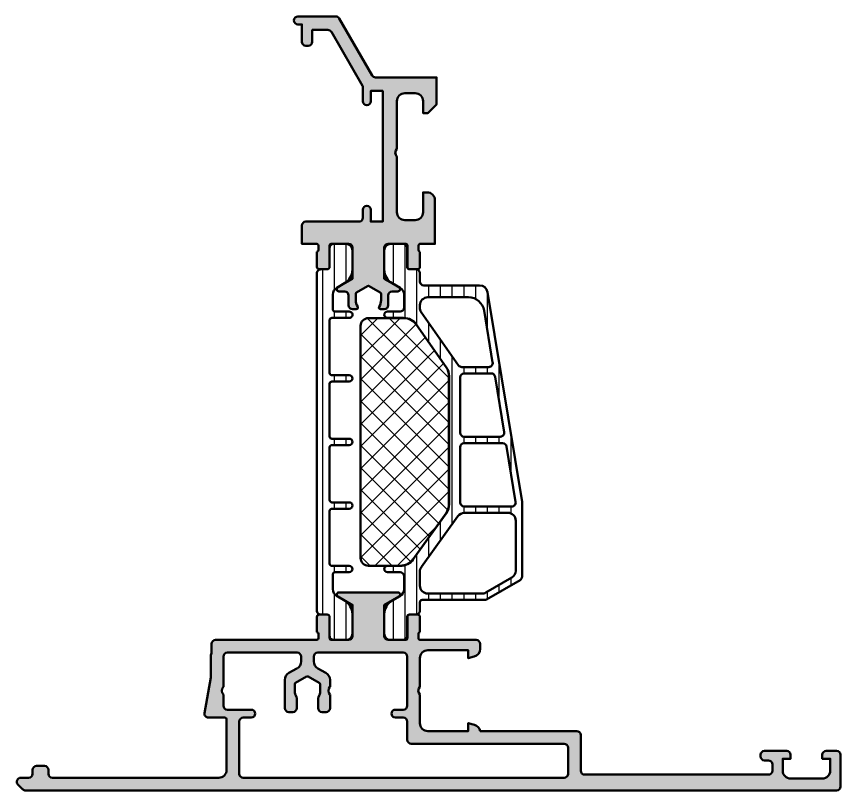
# Model space of a CAD drawing. Extents: x 0 to 104, y 0 to 98.
import ezdxf

# ---------------------------------------------------------------- set-up
doc = ezdxf.new("R2010")
doc.units = 0
for name, color, linetype, lineweight in [('0S-Alu contour', 7, 'Continuous', 50), ('0S-Alu hatch', 252, 'Continuous', 25), ('0S-Plastic contour', 254, 'Continuous', 50), ('0S-Plastic hatch', 253, 'Continuous', 25), ('0S-PT contour', 91, 'Continuous', 50), ('0S-PT hatch', 103, 'Continuous', 25)]:
    doc.layers.add(name, color=color, linetype=linetype, lineweight=lineweight)

# ---------------------------------------------------------------- blocks, each defined once
blk = doc.blocks.new('467390__687B5E6B_7D4D_4857_8371_F2FE02C28803_')
at = {"layer": '0S-Alu hatch'}
h = blk.add_hatch(color=256, dxfattribs=at)
edge = h.paths.add_edge_path()
edge.add_line((58.5, 18.5), (58.5, 17.87))
edge.add_ellipse((57.5, 17.87), major_axis=(-1, 0), ratio=1, start_angle=105, end_angle=180, ccw=False)
edge.add_line((57.76, 16.9), (57, 16.7))
edge.add_line((57, 16.7), (57, 17.7))
edge.add_line((57, 17.7), (51.9, 17.7))
edge.add_arc((51.9, 16.7), 1, 90, 180)
edge.add_line((50.9, 16.7), (50.9, 13.1))
edge.add_arc((51.42, 12.6), 0.725, 136.3972, 223.6028)
edge.add_line((50.9, 12.1), (50.9, 8.5))
edge.add_arc((51.9, 8.5), 1, 180, 270)
edge.add_line((51.9, 7.5), (57, 7.5))
edge.add_line((57, 7.5), (57, 8.5))
edge.add_line((57, 8.5), (57.77, 8.29))
edge.add_ellipse((57.51, 7.32), major_axis=(-1, 0), ratio=1, start_angle=189.9801, end_angle=255, ccw=False)
edge.add_line((58.5, 7.5), (70.7, 7.5))
edge.add_ellipse((70.7, 7), major_axis=(-0.5, 0), ratio=1, start_angle=180, end_angle=270, ccw=False)
edge.add_line((71.2, 7), (71.2, 2.5))
edge.add_arc((71.7, 2.5), 0.5, 180, 270)
edge.add_line((71.7, 2), (94.9, 2))
edge.add_arc((94.9, 2.5), 0.5, 270, 360)
edge.add_line((95.4, 2.5), (95.4, 3.3))
edge.add_arc((94.9, 3.3), 0.5, 0, 90)
edge.add_line((94.9, 3.8), (94.4, 3.8))
edge.add_ellipse((94.4, 4.3), major_axis=(-0.5, 0), ratio=1, start_angle=0, end_angle=90, ccw=False)
edge.add_line((93.9, 4.3), (93.9, 4.5))
edge.add_ellipse((94.4, 4.5), major_axis=(-0.5, 0), ratio=1, start_angle=270, end_angle=360, ccw=False)
edge.add_line((94.4, 5), (97.2, 5))
edge.add_ellipse((97.2, 4.5), major_axis=(-0.5, 0), ratio=1, start_angle=180, end_angle=270, ccw=False)
edge.add_line((97.7, 4.5), (97.7, 4))
edge.add_line((97.7, 4), (96.7, 4))
edge.add_line((96.7, 4), (96.7, 2.5))
edge.add_arc((97.7, 2.5), 1, 180, 270)
edge.add_line((97.7, 1.5), (101.7, 1.5))
edge.add_arc((101.7, 2.5), 1, 270, 360)
edge.add_line((102.7, 2.5), (102.7, 4))
edge.add_line((102.7, 4), (101.7, 4))
edge.add_line((101.7, 4), (101.7, 4.5))
edge.add_ellipse((102.2, 4.5), major_axis=(-0.5, 0), ratio=1, start_angle=270, end_angle=360, ccw=False)
edge.add_line((102.2, 5), (103.5, 5))
edge.add_ellipse((103.5, 4.5), major_axis=(-0.5, 0), ratio=1, start_angle=180, end_angle=270, ccw=False)
edge.add_line((104, 4.5), (104, 0.5))
edge.add_ellipse((103.5, 0.5), major_axis=(-0.5, 0), ratio=1, start_angle=90, end_angle=180, ccw=False)
edge.add_line((103.5, 0), (1.11, 0))
edge.add_ellipse((1.11, 0.5), major_axis=(-0.5, 0), ratio=1, start_angle=45, end_angle=90, ccw=False)
edge.add_line((0.75, 0.14), (0.15, 0.74))
edge.add_ellipse((0.51, 1.1), major_axis=(-0.5, 0), ratio=1, start_angle=-90, end_angle=45, ccw=False)
edge.add_line((0.51, 1.6), (1.5, 1.6))
edge.add_arc((1.5, 2.1), 0.5, 270, 360)
edge.add_line((2, 2.1), (2, 2.6))
edge.add_ellipse((2.5, 2.6), major_axis=(-0.5, 0), ratio=1, start_angle=270, end_angle=360, ccw=False)
edge.add_line((2.5, 3.1), (3.5, 3.1))
edge.add_ellipse((3.5, 2.6), major_axis=(-0.5, 0), ratio=1, start_angle=180, end_angle=270, ccw=False)
edge.add_line((4, 2.6), (4, 2.1))
edge.add_arc((4.5, 2.1), 0.5, 180, 270)
edge.add_line((4.5, 1.6), (25.5, 1.6))
edge.add_arc((25.5, 2.6), 1, 270, 360)
edge.add_line((26.5, 2.6), (26.5, 9))
edge.add_arc((26.3, 9), 0.2, 0, 90)
edge.add_line((26.3, 9.2), (24.2, 9.2))
edge.add_ellipse((24.2, 9.7), major_axis=(-0.5, 0), ratio=1, start_angle=-10, end_angle=90, ccw=False)
edge.add_line((23.71, 9.78), (24.5, 14.27))
edge.add_line((24.5, 14.27), (24.5, 16.99))
edge.add_ellipse((25, 16.99), major_axis=(-0.5, 0), ratio=1, start_angle=334.1581, end_angle=360, ccw=False)
edge.add_arc((24.1, 17.43), 0.5, 334.1581, 360)
edge.add_line((24.6, 17.43), (24.6, 18.5))
edge.add_ellipse((25.1, 18.5), major_axis=(-0.5, 0), ratio=1, start_angle=270, end_angle=360, ccw=False)
edge.add_line((25.1, 19), (37.9, 19))
edge.add_arc((37.8, 19.28), 0.3, 289.4712, 360)
edge.add_line((38.1, 19.28), (38.1, 19.71))
edge.add_arc((37.8, 19.71), 0.3, 0, 70.5288)
edge.add_line((37.9, 20), (37.9, 21.9))
edge.add_ellipse((38.2, 21.9), major_axis=(-0.3, 0), ratio=1, start_angle=270, end_angle=360, ccw=False)
edge.add_line((38.2, 22.2), (39.19, 22.2))
edge.add_ellipse((39.19, 21.9), major_axis=(-0.3, 0), ratio=1, start_angle=180, end_angle=270, ccw=False)
edge.add_line((39.49, 21.9), (39.49, 19.2))
edge.add_arc((39.69, 19.2), 0.2, 180, 270)
edge.add_line((39.69, 19), (41.9, 19))
edge.add_arc((41.9, 19.5), 0.5, 270, 360)
edge.add_line((42.4, 19.5), (42.4, 23.4))
edge.add_line((42.4, 23.4), (40.54, 24.47))
edge.add_ellipse((40.68, 24.71), major_axis=(-0.282, 0), ratio=1, start_angle=-90, end_angle=60, ccw=False)
edge.add_line((40.68, 25), (48.12, 25))
edge.add_ellipse((48.12, 24.71), major_axis=(-0.282, 0), ratio=1, start_angle=120, end_angle=270, ccw=False)
edge.add_line((48.26, 24.47), (46.4, 23.4))
edge.add_line((46.4, 23.4), (46.4, 19.5))
edge.add_arc((46.9, 19.5), 0.5, 180, 270)
edge.add_line((46.9, 19), (49.11, 19))
edge.add_arc((49.11, 19.2), 0.2, 270, 360)
edge.add_line((49.31, 19.2), (49.31, 21.9))
edge.add_ellipse((49.61, 21.9), major_axis=(-0.3, 0), ratio=1, start_angle=270, end_angle=360, ccw=False)
edge.add_line((49.61, 22.2), (50.6, 22.2))
edge.add_ellipse((50.6, 21.9), major_axis=(-0.3, 0), ratio=1, start_angle=180, end_angle=270, ccw=False)
edge.add_line((50.9, 21.9), (50.9, 20))
edge.add_arc((51, 19.71), 0.3, 109.4712, 180)
edge.add_line((50.7, 19.71), (50.7, 19.28))
edge.add_arc((51, 19.28), 0.3, 180, 250.5288)
edge.add_line((50.9, 19), (58, 19))
edge.add_ellipse((58, 18.5), major_axis=(-0.5, 0), ratio=1, start_angle=180, end_angle=270, ccw=False)
edge = h.paths.add_edge_path()
edge.add_line((47.8, 10.2), (48.8, 10.2))
edge.add_arc((48.8, 10.7), 0.5, 270, 360)
edge.add_line((49.3, 10.7), (49.3, 16.9))
edge.add_arc((48.8, 16.9), 0.5, 0, 90)
edge.add_line((48.8, 17.4), (38, 17.4))
edge.add_arc((38, 16.9), 0.5, 90, 180)
edge.add_line((37.5, 16.9), (37.5, 16.29))
edge.add_arc((38.5, 16.29), 1, 180, 241.045)
edge.add_line((38.01, 15.41), (39.03, 14.85))
edge.add_ellipse((38.55, 13.97), major_axis=(-1, 0), ratio=1, start_angle=180, end_angle=241.045, ccw=False)
edge.add_line((39.55, 13.97), (39.55, 13.1))
edge.add_arc((40.07, 12.6), 0.725, 136.3972, 223.6028)
edge.add_line((39.55, 12.1), (39.55, 10.4))
edge.add_ellipse((39.05, 10.4), major_axis=(-0.5, 0), ratio=1, start_angle=90, end_angle=180, ccw=False)
edge.add_line((39.05, 9.9), (38.55, 9.9))
edge.add_ellipse((38.55, 10.4), major_axis=(-0.5, 0), ratio=1, start_angle=0, end_angle=90, ccw=False)
edge.add_line((38.05, 10.4), (38.05, 11.68))
edge.add_ellipse((38.25, 11.68), major_axis=(-0.2, 0), ratio=1, start_angle=329.4416, end_angle=360, ccw=False)
edge.add_arc((36.7, 12.6), 1.6, 329.4416, 360)
edge.add_line((38.3, 12.6), (38.3, 13.42))
edge.add_arc((38.1, 13.42), 0.2, 0, 61.045)
edge.add_line((38.2, 13.6), (36.8, 14.37))
edge.add_arc((36.7, 14.2), 0.2, 61.045, 118.955)
edge.add_line((36.6, 14.37), (35.2, 13.6))
edge.add_arc((35.3, 13.42), 0.2, 118.955, 180)
edge.add_line((35.1, 13.42), (35.1, 12.6))
edge.add_arc((36.7, 12.6), 1.6, 180, 210.5584)
edge.add_ellipse((35.15, 11.68), major_axis=(-0.2, 0), ratio=1, start_angle=180, end_angle=210.5584, ccw=False)
edge.add_line((35.35, 11.68), (35.35, 10.4))
edge.add_ellipse((34.85, 10.4), major_axis=(-0.5, 0), ratio=1, start_angle=90, end_angle=180, ccw=False)
edge.add_line((34.85, 9.9), (34.35, 9.9))
edge.add_ellipse((34.35, 10.4), major_axis=(-0.5, 0), ratio=1, start_angle=0, end_angle=90, ccw=False)
edge.add_line((33.85, 10.4), (33.85, 13.97))
edge.add_ellipse((34.85, 13.97), major_axis=(-1, 0), ratio=1, start_angle=298.955, end_angle=360, ccw=False)
edge.add_line((34.36, 14.85), (35.38, 15.41))
edge.add_arc((34.9, 16.29), 1, 298.955, 360)
edge.add_line((35.9, 16.29), (35.9, 16.9))
edge.add_arc((35.4, 16.9), 0.5, 0, 90)
edge.add_line((35.4, 17.4), (26.6, 17.4))
edge.add_arc((26.6, 16.9), 0.5, 90, 180)
edge.add_line((26.1, 16.9), (26.1, 13.1))
edge.add_arc((26.62, 12.6), 0.725, 136.3972, 223.6028)
edge.add_line((26.1, 12.1), (26.1, 10.7))
edge.add_arc((26.6, 10.7), 0.5, 180, 270)
edge.add_line((26.6, 10.2), (29.6, 10.2))
edge.add_ellipse((29.6, 9.7), major_axis=(-0.5, 0), ratio=1, start_angle=90, end_angle=270, ccw=False)
edge.add_line((29.6, 9.2), (28.6, 9.2))
edge.add_arc((28.6, 8.7), 0.5, 90, 180)
edge.add_line((28.1, 8.7), (28.1, 2.1))
edge.add_arc((28.6, 2.1), 0.5, 180, 270)
edge.add_line((28.6, 1.6), (69.1, 1.6))
edge.add_arc((69.1, 2.1), 0.5, 270, 360)
edge.add_line((69.6, 2.1), (69.6, 5.4))
edge.add_arc((69.1, 5.4), 0.5, 0, 90)
edge.add_line((69.1, 5.9), (49.8, 5.9))
edge.add_ellipse((49.8, 6.4), major_axis=(-0.5, 0), ratio=1, start_angle=0, end_angle=90, ccw=False)
edge.add_line((49.3, 6.4), (49.3, 8.7))
edge.add_arc((48.8, 8.7), 0.5, 0, 90)
edge.add_line((48.8, 9.2), (47.8, 9.2))
edge.add_ellipse((47.8, 9.7), major_axis=(-0.5, 0), ratio=1, start_angle=-90, end_angle=90, ccw=False)
at = {"layer": '0S-Alu contour', "color": 7}
for points in [[(40.68, 25), (48.12, 25)], [(42.4, 19.5), (42.4, 23.4), (40.54, 24.47)], [(48.26, 24.47), (46.4, 23.4), (46.4, 19.5)], [(37.9, 20), (37.9, 21.9)], [(38.2, 22.2), (39.19, 22.2)], [(39.49, 21.9), (39.49, 19.2)], [(49.31, 19.2), (49.31, 21.9)], [(49.61, 22.2), (50.6, 22.2)], [(50.9, 21.9), (50.9, 20)], [(25.1, 19), (37.9, 19)], [(38.1, 19.28), (38.1, 19.71)], [(39.69, 19), (41.9, 19)], [(46.9, 19), (49.11, 19)], [(50.7, 19.71), (50.7, 19.28)], [(50.9, 19), (58, 19)], [(24.6, 17.43), (24.6, 18.5)], [(57.76, 16.9), (57, 16.7), (57, 17.7), (51.9, 17.7)], [(58.5, 18.5), (58.5, 17.87)], [(23.71, 9.78), (24.5, 14.27), (24.5, 16.99)], [(26.1, 16.9), (26.1, 13.1)], [(35.4, 17.4), (26.6, 17.4)], [(35.9, 16.29), (35.9, 16.9)], [(37.5, 16.9), (37.5, 16.29)], [(48.8, 17.4), (38, 17.4)], [(49.3, 10.7), (49.3, 16.9)], [(50.9, 16.7), (50.9, 13.1)], [(34.36, 14.85), (35.38, 15.41)], [(38.01, 15.41), (39.03, 14.85)], [(33.85, 10.4), (33.85, 13.97)], [(36.6, 14.37), (35.2, 13.6)], [(38.2, 13.6), (36.8, 14.37)], [(39.55, 13.97), (39.55, 13.1)], [(35.1, 13.42), (35.1, 12.6)], [(38.3, 12.6), (38.3, 13.42)], [(26.1, 12.1), (26.1, 10.7)], [(35.35, 11.68), (35.35, 10.4)], [(38.05, 10.4), (38.05, 11.68)], [(39.55, 12.1), (39.55, 10.4)], [(50.9, 12.1), (50.9, 8.5)], [(26.6, 10.2), (29.6, 10.2)], [(34.85, 9.9), (34.35, 9.9)], [(39.05, 9.9), (38.55, 9.9)], [(47.8, 10.2), (48.8, 10.2)], [(26.3, 9.2), (24.2, 9.2)], [(26.5, 2.6), (26.5, 9)], [(28.1, 8.7), (28.1, 2.1)], [(29.6, 9.2), (28.6, 9.2)], [(48.8, 9.2), (47.8, 9.2)], [(49.3, 6.4), (49.3, 8.7)], [(51.9, 7.5), (57, 7.5), (57, 8.5), (57.77, 8.29)], [(58.5, 7.5), (70.7, 7.5)], [(71.2, 7), (71.2, 2.5)], [(69.1, 5.9), (49.8, 5.9)], [(69.6, 2.1), (69.6, 5.4)], [(93.9, 4.3), (93.9, 4.5)], [(94.4, 5), (97.2, 5)], [(97.7, 4.5), (97.7, 4), (96.7, 4), (96.7, 2.5)], [(102.7, 2.5), (102.7, 4), (101.7, 4), (101.7, 4.5)], [(102.2, 5), (103.5, 5)], [(104, 4.5), (104, 0.5)], [(94.9, 3.8), (94.4, 3.8)], [(95.4, 2.5), (95.4, 3.3)], [(2, 2.1), (2, 2.6)], [(2.5, 3.1), (3.5, 3.1)], [(4, 2.6), (4, 2.1)], [(0.51, 1.6), (1.5, 1.6)], [(4.5, 1.6), (25.5, 1.6)], [(28.6, 1.6), (69.1, 1.6)], [(71.7, 2), (94.9, 2)], [(97.7, 1.5), (101.7, 1.5)], [(0.75, 0.14), (0.15, 0.74)], [(103.5, 0), (1.11, 0)]]:
    blk.add_lwpolyline(points, dxfattribs=at)
at = {"layer": '0S-Alu contour', "color": 7, "extrusion": (0, 0, -1)}
for centre, radius, start, end in [((-40.68, 24.71), 0.282, 300, 90), ((-48.12, 24.71), 0.282, 90, 240), ((-38.2, 21.9), 0.3, 0, 90), ((-39.19, 21.9), 0.3, 90, 180), ((-49.61, 21.9), 0.3, 0, 90), ((-50.6, 21.9), 0.3, 90, 180), ((-25.1, 18.5), 0.5, 0, 90), ((-58, 18.5), 0.5, 90, 180), ((-57.5, 17.87), 1, 180, 255), ((-25, 16.99), 0.5, 0, 25.8419), ((-34.85, 13.97), 1, 0, 61.045), ((-38.55, 13.97), 1, 118.955, 180), ((-35.15, 11.68), 0.2, 149.4416, 180), ((-38.25, 11.68), 0.2, 0, 30.5584), ((-24.2, 9.7), 0.5, 270, 10), ((-29.6, 9.7), 0.5, 90, 270), ((-34.35, 10.4), 0.5, 270, 0), ((-34.85, 10.4), 0.5, 180, 270), ((-38.55, 10.4), 0.5, 270, 0), ((-39.05, 10.4), 0.5, 180, 270), ((-47.8, 9.7), 0.5, 270, 90), ((-57.51, 7.32), 1, 105, 170.0199), ((-70.7, 7), 0.5, 90, 180), ((-49.8, 6.4), 0.5, 270, 0), ((-94.4, 4.5), 0.5, 0, 90), ((-94.4, 4.3), 0.5, 270, 0), ((-97.2, 4.5), 0.5, 90, 180), ((-102.2, 4.5), 0.5, 0, 90), ((-103.5, 4.5), 0.5, 90, 180), ((-2.5, 2.6), 0.5, 0, 90), ((-3.5, 2.6), 0.5, 90, 180), ((-0.51, 1.1), 0.5, 315, 90), ((-1.11, 0.5), 0.5, 270, 315), ((-103.5, 0.5), 0.5, 180, 270)]:
    blk.add_arc(centre, radius, start, end, dxfattribs=at)
at = {"layer": '0S-Alu contour', "color": 7}
for centre, radius, start, end in [((37.8, 19.71), 0.3, 0, 70.5288), ((51, 19.71), 0.3, 109.4712, 180), ((37.8, 19.28), 0.3, 289.4712, 0), ((39.69, 19.2), 0.2, 180, 270), ((41.9, 19.5), 0.5, 270, 0), ((46.9, 19.5), 0.5, 180, 270), ((49.11, 19.2), 0.2, 270, 0), ((51, 19.28), 0.3, 180, 250.5288), ((51.9, 16.7), 1, 90, 180), ((24.1, 17.43), 0.5, 334.1581, 0), ((26.6, 16.9), 0.5, 90, 180), ((35.4, 16.9), 0.5, 0, 90), ((38, 16.9), 0.5, 90, 180), ((48.8, 16.9), 0.5, 0, 90), ((34.9, 16.29), 1, 298.955, 0), ((38.5, 16.29), 1, 180, 241.045), ((35.3, 13.42), 0.2, 118.955, 180), ((36.7, 14.2), 0.2, 61.045, 118.955), ((38.1, 13.42), 0.2, 0, 61.045), ((26.62, 12.6), 0.725, 136.3972, 223.6028), ((36.7, 12.6), 1.6, 180, 210.5584), ((36.7, 12.6), 1.6, 329.4416, 0), ((40.07, 12.6), 0.725, 136.3972, 223.6028), ((51.42, 12.6), 0.725, 136.3972, 223.6028), ((26.6, 10.7), 0.5, 180, 270), ((48.8, 10.7), 0.5, 270, 0), ((26.3, 9), 0.2, 0, 90), ((28.6, 8.7), 0.5, 90, 180), ((48.8, 8.7), 0.5, 0, 90), ((51.9, 8.5), 1, 180, 270), ((69.1, 5.4), 0.5, 0, 90), ((94.9, 3.3), 0.5, 0, 90), ((1.5, 2.1), 0.5, 270, 0), ((4.5, 2.1), 0.5, 180, 270), ((25.5, 2.6), 1, 270, 0), ((28.6, 2.1), 0.5, 180, 270), ((69.1, 2.1), 0.5, 270, 0), ((71.7, 2.5), 0.5, 180, 270), ((94.9, 2.5), 0.5, 270, 0), ((97.7, 2.5), 1, 180, 270), ((101.7, 2.5), 1, 270, 0)]:
    blk.add_arc(centre, radius, start, end, dxfattribs=at)
blk = doc.blocks.new('284689__0B638866_A181_42EA_9464_719DD7A6F18A___57D458C0_427C_4574_9FEE_48427E4EF2F1_')
at = {"layer": '0S-Plastic hatch'}
h = blk.add_hatch(dxfattribs=at)
h.set_pattern_fill('ANSI31', color=256, scale=0.468, angle=45, style=0)
edge = h.paths.add_edge_path()
edge.add_arc((58.44, 62.75), 1, 9.3602, 90)
edge.add_line((58.44, 63.75), (51.39, 63.75))
edge.add_ellipse((51.39, 64.25), major_axis=(-0.5, 0), ratio=1, start_angle=0, end_angle=90, ccw=False)
edge.add_line((50.89, 64.25), (50.89, 65.29))
edge.add_arc((50.39, 65.29), 0.5, 359.7639, 450)
edge.add_line((50.39, 65.79), (49.58, 65.79))
edge.add_ellipse((49.58, 66.09), major_axis=(-0.3, 0), ratio=1, start_angle=-0.0012, end_angle=90, ccw=False)
edge.add_line((49.28, 66.09), (49.28, 68.49))
edge.add_arc((48.78, 68.49), 0.5, 359.9988, 450)
edge.add_line((48.78, 68.99), (47.2, 68.99))
edge.add_arc((47.2, 68.19), 0.8, 90, 180)
edge.add_line((46.4, 68.19), (46.4, 65.75))
edge.add_arc((48.4, 65.75), 2, 180, 239.9998)
edge.add_line((47.4, 64.02), (48.39, 63.45))
edge.add_ellipse((47.89, 62.59), major_axis=(-1, 0), ratio=1, start_angle=180, end_angle=239.9998, ccw=False)
edge.add_line((48.89, 62.59), (48.89, 60.95))
edge.add_ellipse((48.39, 60.95), major_axis=(-0.5, 0), ratio=1, start_angle=90, end_angle=180, ccw=False)
edge.add_line((48.39, 60.45), (46.79, 60.45))
edge.add_arc((46.79, 60.05), 0.4, 90, 270)
edge.add_line((46.79, 59.65), (48.84, 59.65))
edge.add_ellipse((48.84, 57.65), major_axis=(-2, 0), ratio=1, start_angle=215, end_angle=270, ccw=False)
edge.add_line((50.48, 58.79), (54.23, 53.44))
edge.add_ellipse((52.59, 52.29), major_axis=(-2, 0), ratio=1, start_angle=180, end_angle=215, ccw=False)
edge.add_line((54.59, 52.29), (54.59, 36.14))
edge.add_ellipse((52.59, 36.14), major_axis=(-2, 0), ratio=1, start_angle=144.3099, end_angle=180, ccw=False)
edge.add_line((54.22, 34.97), (50.05, 29.18))
edge.add_ellipse((48.43, 30.35), major_axis=(-2, 0), ratio=1, start_angle=90, end_angle=144.3099, ccw=False)
edge.add_line((48.43, 28.35), (46.79, 28.35))
edge.add_arc((46.79, 27.95), 0.4, 90, 270)
edge.add_line((46.79, 27.55), (48.39, 27.55))
edge.add_ellipse((48.39, 27.05), major_axis=(-0.5, 0), ratio=1, start_angle=180, end_angle=270, ccw=False)
edge.add_line((48.89, 27.05), (48.89, 25.41))
edge.add_ellipse((47.89, 25.41), major_axis=(-1, 0), ratio=1, start_angle=120.0002, end_angle=180, ccw=False)
edge.add_line((48.39, 24.54), (47.4, 23.97))
edge.add_arc((48.4, 22.24), 2, 120.0002, 180)
edge.add_line((46.4, 22.24), (46.4, 19.81))
edge.add_arc((47.2, 19.81), 0.8, 180, 270)
edge.add_line((47.2, 19.01), (48.78, 19.01))
edge.add_arc((48.78, 19.51), 0.5, 270, 360.0012)
edge.add_line((49.28, 19.51), (49.28, 21.91))
edge.add_ellipse((49.58, 21.91), major_axis=(-0.3, 0), ratio=1, start_angle=-90, end_angle=0.0012, ccw=False)
edge.add_line((49.58, 22.21), (50.39, 22.21))
edge.add_arc((50.39, 22.71), 0.5, 270, 360.2361)
edge.add_line((50.89, 22.71), (50.89, 23.75))
edge.add_ellipse((51.19, 23.75), major_axis=(-0.3, 0), ratio=1, start_angle=270, end_angle=360, ccw=False)
edge.add_line((51.19, 24.05), (59.06, 24.05))
edge.add_arc((59.06, 24.55), 0.5, 270, 300)
edge.add_line((59.31, 24.11), (63.54, 26.56))
edge.add_arc((63.29, 26.99), 0.5, 300, 360)
edge.add_line((63.79, 26.99), (63.79, 36.45))
edge.add_line((63.79, 36.45), (59.43, 62.91))
edge = h.paths.add_edge_path()
edge.add_line((56.5, 35.05), (61.99, 35.05))
edge.add_ellipse((61.99, 34.05), major_axis=(-1, 0), ratio=1, start_angle=180, end_angle=270, ccw=False)
edge.add_line((62.99, 34.05), (62.99, 27.74))
edge.add_ellipse((61.99, 27.74), major_axis=(-1, 0), ratio=1, start_angle=120, end_angle=180, ccw=False)
edge.add_line((62.49, 26.88), (59.21, 24.98))
edge.add_ellipse((58.71, 25.85), major_axis=(-1, 0), ratio=1, start_angle=90, end_angle=120, ccw=False)
edge.add_line((58.71, 24.85), (51.89, 24.85))
edge.add_ellipse((51.89, 25.85), major_axis=(-1, 0), ratio=1, start_angle=0, end_angle=90, ccw=False)
edge.add_line((50.89, 25.85), (50.89, 27.63))
edge.add_ellipse((51.89, 27.63), major_axis=(-1, 0), ratio=1, start_angle=324.3099, end_angle=360, ccw=False)
edge.add_line((51.08, 28.21), (55.69, 34.63))
edge.add_ellipse((56.5, 34.05), major_axis=(-1, 0), ratio=1, start_angle=270, end_angle=324.3099, ccw=False)
edge = h.paths.add_edge_path()
edge.add_line((51.89, 62.25), (57.03, 62.25))
edge.add_ellipse((57.03, 60.25), major_axis=(-2, 0), ratio=1, start_angle=189.3602, end_angle=270, ccw=False)
edge.add_line((59, 60.57), (60.08, 54.03))
edge.add_ellipse((59.59, 53.95), major_axis=(-0.5, 0), ratio=1, start_angle=90, end_angle=189.3602, ccw=False)
edge.add_line((59.59, 53.45), (56.19, 53.45))
edge.add_ellipse((56.19, 53.95), major_axis=(-0.5, 0), ratio=1, start_angle=35, end_angle=90, ccw=False)
edge.add_line((55.78, 53.66), (51.07, 60.39))
edge.add_ellipse((51.89, 60.96), major_axis=(-1, 0), ratio=1, start_angle=0, end_angle=35, ccw=False)
edge.add_line((50.89, 60.96), (50.89, 61.25))
edge.add_ellipse((51.89, 61.25), major_axis=(-1, 0), ratio=1, start_angle=270, end_angle=360, ccw=False)
edge = h.paths.add_edge_path()
edge.add_ellipse((61.34, 43.35), major_axis=(-0.5, 0), ratio=1, start_angle=189.3602, end_angle=270, ccw=False)
edge.add_line((61.83, 43.43), (62.98, 36.43))
edge.add_ellipse((62.49, 36.35), major_axis=(-0.5, 0), ratio=1, start_angle=90, end_angle=189.3602, ccw=False)
edge.add_line((62.49, 35.85), (56.49, 35.85))
edge.add_ellipse((56.49, 36.35), major_axis=(-0.5, 0), ratio=1, start_angle=0, end_angle=90, ccw=False)
edge.add_line((55.99, 36.35), (55.99, 43.35))
edge.add_ellipse((56.49, 43.35), major_axis=(-0.5, 0), ratio=1, start_angle=270, end_angle=360, ccw=False)
edge.add_line((56.49, 43.85), (61.34, 43.85))
edge = h.paths.add_edge_path()
edge.add_line((56.49, 52.65), (59.89, 52.65))
edge.add_ellipse((59.89, 52.15), major_axis=(-0.5, 0), ratio=1, start_angle=189.3602, end_angle=270, ccw=False)
edge.add_line((60.38, 52.23), (61.53, 45.23))
edge.add_ellipse((61.04, 45.15), major_axis=(-0.5, 0), ratio=1, start_angle=90, end_angle=189.3602, ccw=False)
edge.add_line((61.04, 44.65), (56.49, 44.65))
edge.add_ellipse((56.49, 45.15), major_axis=(-0.5, 0), ratio=1, start_angle=0, end_angle=90, ccw=False)
edge.add_line((55.99, 45.15), (55.99, 52.15))
edge.add_ellipse((56.49, 52.15), major_axis=(-0.5, 0), ratio=1, start_angle=270, end_angle=360, ccw=False)
at = {"layer": '0S-Alu contour', "color": 7}
for points in [[(51.89, 62.25), (57.03, 62.25)], [(50.89, 60.96), (50.89, 61.25)], [(55.78, 53.66), (51.07, 60.39)], [(59, 60.57), (60.08, 54.03)], [(59.59, 53.45), (56.19, 53.45)], [(55.99, 45.15), (55.99, 52.15)], [(56.49, 52.65), (59.89, 52.65)], [(60.38, 52.23), (61.53, 45.23)], [(61.04, 44.65), (56.49, 44.65)], [(56.49, 43.85), (61.34, 43.85)], [(55.99, 36.35), (55.99, 43.35)], [(61.83, 43.43), (62.98, 36.43)], [(62.49, 35.85), (56.49, 35.85)], [(51.08, 28.21), (55.69, 34.63)], [(56.5, 35.05), (61.99, 35.05)], [(62.99, 34.05), (62.99, 27.74)], [(50.89, 25.85), (50.89, 27.63)], [(62.49, 26.88), (59.21, 24.98)], [(58.71, 24.85), (51.89, 24.85)]]:
    blk.add_lwpolyline(points, dxfattribs=at)
at = {"layer": '0S-Alu contour', "color": 7, "extrusion": (0, 0, -1)}
for centre, radius, start, end in [((-51.89, 61.25), 1, 0, 90), ((-57.03, 60.25), 2, 90, 170.6398), ((-51.89, 60.96), 1, 325, 0), ((-56.19, 53.95), 0.5, 270, 325), ((-59.59, 53.95), 0.5, 170.6398, 270), ((-56.49, 52.15), 0.5, 0, 90), ((-59.89, 52.15), 0.5, 90, 170.6398), ((-56.49, 45.15), 0.5, 270, 0), ((-61.04, 45.15), 0.5, 170.6398, 270), ((-56.49, 43.35), 0.5, 0, 90), ((-61.34, 43.35), 0.5, 90, 170.6398), ((-62.49, 36.35), 0.5, 170.6398, 270), ((-56.49, 36.35), 0.5, 270, 0), ((-56.5, 34.05), 1, 35.6901, 90), ((-61.99, 34.05), 1, 90, 180), ((-51.89, 27.63), 1, 0, 35.6901), ((-61.99, 27.74), 1, 180, 240), ((-51.89, 25.85), 1, 270, 0), ((-58.71, 25.85), 1, 240, 270)]:
    blk.add_arc(centre, radius, start, end, dxfattribs=at)
at = {"layer": '0S-Plastic contour', "color": 7}
for points in [[(48.78, 68.99), (47.2, 68.99)], [(46.4, 68.19), (46.4, 65.75)], [(49.28, 66.09), (49.28, 68.49)], [(50.39, 65.79), (49.58, 65.79)], [(50.89, 64.25), (50.89, 65.29)], [(47.4, 64.02), (48.39, 63.45)], [(58.44, 63.75), (51.39, 63.75)], [(48.89, 62.59), (48.89, 60.95)], [(63.79, 26.99), (63.79, 36.45), (59.43, 62.91)], [(48.39, 60.45), (46.79, 60.45)], [(46.79, 59.65), (48.84, 59.65)], [(50.48, 58.79), (54.23, 53.44)], [(54.59, 52.29), (54.59, 36.14)], [(54.22, 34.97), (50.05, 29.18)], [(48.43, 28.35), (46.79, 28.35)], [(46.79, 27.55), (48.39, 27.55)], [(48.89, 27.05), (48.89, 25.41)], [(59.31, 24.11), (63.54, 26.56)], [(48.39, 24.54), (47.4, 23.97)], [(51.19, 24.05), (59.06, 24.05)], [(50.89, 22.71), (50.89, 23.75)], [(46.4, 22.24), (46.4, 19.81)], [(49.28, 19.51), (49.28, 21.91)], [(49.58, 22.21), (50.39, 22.21)], [(47.2, 19.01), (48.78, 19.01)]]:
    blk.add_lwpolyline(points, dxfattribs=at)
for centre, radius, start, end in [((47.2, 68.19), 0.8, 90, 180), ((48.78, 68.49), 0.5, 359.9988, 90), ((48.4, 65.75), 2, 180, 239.9998), ((50.39, 65.29), 0.5, 359.7639, 90), ((58.44, 62.75), 1, 9.3602, 90), ((46.79, 60.05), 0.4, 90, 270), ((46.79, 27.95), 0.4, 90, 270), ((63.29, 26.99), 0.5, 300, 0), ((48.4, 22.24), 2, 120.0002, 180), ((59.06, 24.55), 0.5, 270, 300), ((50.39, 22.71), 0.5, 270, 0.2361), ((47.2, 19.81), 0.8, 180, 270), ((48.78, 19.51), 0.5, 270, 0.0012)]:
    blk.add_arc(centre, radius, start, end, dxfattribs=at)
at = {"layer": '0S-Plastic contour', "color": 7, "extrusion": (0, 0, -1)}
for centre, radius, start, end in [((-49.58, 66.09), 0.3, 270, 0.0012), ((-51.39, 64.25), 0.5, 270, 0), ((-47.89, 62.59), 1, 120.0002, 180), ((-48.39, 60.95), 0.5, 180, 270), ((-48.84, 57.65), 2, 90, 145), ((-52.59, 52.29), 2, 145, 180), ((-52.59, 36.14), 2, 180, 215.6901), ((-48.43, 30.35), 2, 215.6901, 270), ((-48.39, 27.05), 0.5, 90, 180), ((-47.89, 25.41), 1, 180, 239.9998), ((-51.19, 23.75), 0.3, 0, 90), ((-49.58, 21.91), 0.3, 359.9988, 90)]:
    blk.add_arc(centre, radius, start, end, dxfattribs=at)
blk = doc.blocks.new('462840__620D5D3D_CBEC_4236_A842_ABB3792BC152_')
at = {"layer": '0S-Alu hatch'}
h = blk.add_hatch(color=256, dxfattribs=at)
edge = h.paths.add_edge_path()
edge.add_line((48, 81), (48, 87))
edge.add_ellipse((49, 87), major_axis=(-1, 0), ratio=1, start_angle=270, end_angle=360, ccw=False)
edge.add_line((49, 88), (50.3, 88))
edge.add_ellipse((50.3, 87), major_axis=(-1, 0), ratio=1, start_angle=180, end_angle=270, ccw=False)
edge.add_line((51.3, 87), (51.3, 85.5))
edge.add_line((51.3, 85.5), (51.9, 85.5))
edge.add_line((51.9, 85.5), (53, 86.6))
edge.add_line((53, 86.6), (53, 90))
edge.add_line((53, 90), (45.29, 90))
edge.add_ellipse((45.29, 90.5), major_axis=(-0.5, 0), ratio=1, start_angle=30, end_angle=90, ccw=False)
edge.add_line((44.85, 90.25), (40.7, 97.45))
edge.add_arc((40.26, 97.2), 0.5, 30, 90)
edge.add_line((40.26, 97.7), (35.5, 97.7))
edge.add_arc((35.5, 97.2), 0.5, 90, 270)
edge.add_line((35.5, 96.7), (36, 96.7))
edge.add_line((36, 96.7), (36, 94.5))
edge.add_arc((36.5, 94.5), 0.5, 180, 270)
edge.add_line((36.5, 94), (36.8, 94))
edge.add_arc((36.8, 94.5), 0.5, 270, 360)
edge.add_line((37.3, 94.5), (37.3, 96))
edge.add_line((37.3, 96), (39.28, 96))
edge.add_ellipse((39.28, 95.5), major_axis=(-0.5, 0), ratio=1, start_angle=210, end_angle=270, ccw=False)
edge.add_line((39.72, 95.75), (43.63, 88.96))
edge.add_ellipse((43.2, 88.71), major_axis=(-0.5, 0), ratio=1, start_angle=180, end_angle=210, ccw=False)
edge.add_line((43.7, 88.71), (43.7, 87))
edge.add_arc((44.2, 87), 0.5, 180, 360)
edge.add_line((44.7, 87), (44.7, 88.3))
edge.add_line((44.7, 88.3), (46.2, 88.3))
edge.add_line((46.2, 88.3), (46.2, 71.8))
edge.add_line((46.2, 71.8), (44.7, 71.8))
edge.add_line((44.7, 71.8), (44.7, 73.3))
edge.add_arc((44.2, 73.3), 0.5, 0, 180)
edge.add_line((43.7, 73.3), (43.7, 72.3))
edge.add_ellipse((43.2, 72.3), major_axis=(-0.5, 0), ratio=1, start_angle=90, end_angle=180, ccw=False)
edge.add_line((43.2, 71.8), (36.5, 71.8))
edge.add_arc((36.5, 71.3), 0.5, 90, 180)
edge.add_line((36, 71.3), (36, 69))
edge.add_line((36, 69), (37.9, 69))
edge.add_ellipse((37.8, 68.71), major_axis=(-0.3, 0), ratio=1, start_angle=180, end_angle=250.5288, ccw=False)
edge.add_line((38.1, 68.71), (38.1, 68.28))
edge.add_ellipse((37.8, 68.28), major_axis=(-0.3, 0), ratio=1, start_angle=109.4712, end_angle=180, ccw=False)
edge.add_line((37.9, 68), (37.9, 66.1))
edge.add_arc((38.2, 66.1), 0.3, 180, 270)
edge.add_line((38.2, 65.8), (39.19, 65.8))
edge.add_arc((39.19, 66.1), 0.3, 270, 360)
edge.add_line((39.49, 66.1), (39.49, 68.8))
edge.add_ellipse((39.69, 68.8), major_axis=(-0.2, 0), ratio=1, start_angle=270, end_angle=360, ccw=False)
edge.add_line((39.69, 69), (41.9, 69))
edge.add_ellipse((41.9, 68.5), major_axis=(-0.5, 0), ratio=1, start_angle=180, end_angle=270, ccw=False)
edge.add_line((42.4, 68.5), (42.4, 64.6))
edge.add_line((42.4, 64.6), (40.54, 63.52))
edge.add_arc((40.68, 63.28), 0.282, 120, 270)
edge.add_line((40.68, 63), (41.4, 63))
edge.add_ellipse((41.4, 62.5), major_axis=(-0.5, 0), ratio=1, start_angle=180, end_angle=270, ccw=False)
edge.add_line((41.9, 62.5), (41.9, 61.25))
edge.add_arc((42.4, 61.25), 0.5, 180, 270)
edge.add_line((42.4, 60.75), (42.87, 60.75))
edge.add_arc((42.87, 60.95), 0.2, 270, 391.8554)
edge.add_ellipse((44.4, 61.9), major_axis=(-1.6, 0), ratio=1, start_angle=0, end_angle=31.8554, ccw=False)
edge.add_line((42.8, 61.9), (42.8, 62.69))
edge.add_ellipse((43, 62.69), major_axis=(-0.2, 0), ratio=1, start_angle=300, end_angle=360, ccw=False)
edge.add_line((42.9, 62.86), (44.3, 63.67))
edge.add_ellipse((44.4, 63.5), major_axis=(-0.2, 0), ratio=1, start_angle=240, end_angle=300, ccw=False)
edge.add_line((44.5, 63.67), (45.9, 62.86))
edge.add_ellipse((45.8, 62.69), major_axis=(-0.2, 0), ratio=1, start_angle=180, end_angle=240, ccw=False)
edge.add_line((46, 62.69), (46, 61.9))
edge.add_ellipse((44.4, 61.9), major_axis=(-1.6, 0), ratio=1, start_angle=148.1446, end_angle=180, ccw=False)
edge.add_arc((45.93, 60.95), 0.2, 148.1446, 270)
edge.add_line((45.93, 60.75), (46.4, 60.75))
edge.add_arc((46.4, 61.25), 0.5, 270, 360)
edge.add_line((46.9, 61.25), (46.9, 62.5))
edge.add_ellipse((47.4, 62.5), major_axis=(-0.5, 0), ratio=1, start_angle=270, end_angle=360, ccw=False)
edge.add_line((47.4, 63), (48.12, 63))
edge.add_arc((48.12, 63.28), 0.282, 270, 420)
edge.add_line((48.26, 63.52), (46.4, 64.6))
edge.add_line((46.4, 64.6), (46.4, 68.5))
edge.add_ellipse((46.9, 68.5), major_axis=(-0.5, 0), ratio=1, start_angle=270, end_angle=360, ccw=False)
edge.add_line((46.9, 69), (49.11, 69))
edge.add_ellipse((49.11, 68.8), major_axis=(-0.2, 0), ratio=1, start_angle=180, end_angle=270, ccw=False)
edge.add_line((49.31, 68.8), (49.31, 66.1))
edge.add_arc((49.61, 66.1), 0.3, 180, 270)
edge.add_line((49.61, 65.8), (50.6, 65.8))
edge.add_arc((50.6, 66.1), 0.3, 270, 360)
edge.add_line((50.9, 66.1), (50.9, 68))
edge.add_ellipse((51, 68.28), major_axis=(-0.3, 0), ratio=1, start_angle=0, end_angle=70.5288, ccw=False)
edge.add_line((50.7, 68.28), (50.7, 68.71))
edge.add_ellipse((51, 68.71), major_axis=(-0.3, 0), ratio=1, start_angle=289.4712, end_angle=360, ccw=False)
edge.add_line((50.9, 69), (52.8, 69))
edge.add_line((52.8, 69), (52.8, 74.5))
edge.add_arc((51.8, 74.5), 1, 0, 90)
edge.add_line((51.8, 75.5), (51.3, 75.5))
edge.add_line((51.3, 75.5), (51.3, 73))
edge.add_ellipse((50.3, 73), major_axis=(-1, 0), ratio=1, start_angle=90, end_angle=180, ccw=False)
edge.add_line((50.3, 72), (49, 72))
edge.add_ellipse((49, 73), major_axis=(-1, 0), ratio=1, start_angle=0, end_angle=90, ccw=False)
edge.add_line((48, 73), (48, 80))
edge.add_ellipse((48.52, 80.5), major_axis=(-0.725, 0), ratio=1, start_angle=-43.6028, end_angle=43.6028, ccw=False)
at = {"layer": '0S-Alu contour', "color": 7}
for points in [[(40.26, 97.7), (35.5, 97.7)], [(44.85, 90.25), (40.7, 97.45)], [(35.5, 96.7), (36, 96.7), (36, 94.5)], [(37.3, 94.5), (37.3, 96), (39.28, 96)], [(39.72, 95.75), (43.63, 88.96)], [(36.5, 94), (36.8, 94)], [(51.3, 87), (51.3, 85.5), (51.9, 85.5), (53, 86.6), (53, 90), (45.29, 90)], [(43.7, 88.71), (43.7, 87)], [(44.7, 87), (44.7, 88.3), (46.2, 88.3), (46.2, 71.8), (44.7, 71.8), (44.7, 73.3)], [(49, 88), (50.3, 88)], [(48, 81), (48, 87)], [(48, 73), (48, 80)], [(51.8, 75.5), (51.3, 75.5), (51.3, 73)], [(50.9, 69), (52.8, 69), (52.8, 74.5)], [(43.7, 73.3), (43.7, 72.3)], [(43.2, 71.8), (36.5, 71.8)], [(50.3, 72), (49, 72)], [(36, 71.3), (36, 69), (37.9, 69)], [(38.1, 68.71), (38.1, 68.28)], [(39.49, 66.1), (39.49, 68.8)], [(39.69, 69), (41.9, 69)], [(46.9, 69), (49.11, 69)], [(49.31, 68.8), (49.31, 66.1)], [(50.7, 68.28), (50.7, 68.71)], [(37.9, 68), (37.9, 66.1)], [(42.4, 68.5), (42.4, 64.6), (40.54, 63.52)], [(48.26, 63.52), (46.4, 64.6), (46.4, 68.5)], [(50.9, 66.1), (50.9, 68)], [(38.2, 65.8), (39.19, 65.8)], [(49.61, 65.8), (50.6, 65.8)], [(42.9, 62.86), (44.3, 63.67)], [(44.5, 63.67), (45.9, 62.86)], [(40.68, 63), (41.4, 63)], [(41.9, 62.5), (41.9, 61.25)], [(42.8, 61.9), (42.8, 62.69)], [(46, 62.69), (46, 61.9)], [(46.9, 61.25), (46.9, 62.5)], [(47.4, 63), (48.12, 63)], [(42.4, 60.75), (42.87, 60.75)], [(45.93, 60.75), (46.4, 60.75)]]:
    blk.add_lwpolyline(points, dxfattribs=at)
for centre, radius, start, end in [((35.5, 97.2), 0.5, 90, 270), ((40.26, 97.2), 0.5, 30, 90), ((36.5, 94.5), 0.5, 180, 270), ((36.8, 94.5), 0.5, 270, 0), ((44.2, 87), 0.5, 180, 0), ((51.8, 74.5), 1, 0, 90), ((44.2, 73.3), 0.5, 0, 180), ((36.5, 71.3), 0.5, 90, 180), ((38.2, 66.1), 0.3, 180, 270), ((39.19, 66.1), 0.3, 270, 0), ((49.61, 66.1), 0.3, 180, 270), ((50.6, 66.1), 0.3, 270, 0), ((40.68, 63.28), 0.282, 120, 270), ((48.12, 63.28), 0.282, 270, 60), ((42.4, 61.25), 0.5, 180, 270), ((42.87, 60.95), 0.2, 270, 31.8554), ((45.93, 60.95), 0.2, 148.1446, 270), ((46.4, 61.25), 0.5, 270, 0)]:
    blk.add_arc(centre, radius, start, end, dxfattribs=at)
at = {"layer": '0S-Alu contour', "color": 7, "extrusion": (0, 0, -1)}
for centre, radius, start, end in [((-39.28, 95.5), 0.5, 90, 150), ((-45.29, 90.5), 0.5, 270, 330), ((-43.2, 88.71), 0.5, 150, 180), ((-49, 87), 1, 0, 90), ((-50.3, 87), 1, 90, 180), ((-48.52, 80.5), 0.725, 316.3972, 43.6028), ((-49, 73), 1, 270, 0), ((-50.3, 73), 1, 180, 270), ((-43.2, 72.3), 0.5, 180, 270), ((-37.8, 68.71), 0.3, 109.4712, 180), ((-39.69, 68.8), 0.2, 0, 90), ((-41.9, 68.5), 0.5, 90, 180), ((-46.9, 68.5), 0.5, 0, 90), ((-49.11, 68.8), 0.2, 90, 180), ((-51, 68.71), 0.3, 0, 70.5288), ((-37.8, 68.28), 0.3, 180, 250.5288), ((-51, 68.28), 0.3, 289.4712, 0), ((-44.4, 63.5), 0.2, 60, 120), ((-41.4, 62.5), 0.5, 90, 180), ((-43, 62.69), 0.2, 0, 60), ((-45.8, 62.69), 0.2, 120, 180), ((-47.4, 62.5), 0.5, 0, 90), ((-44.4, 61.9), 1.6, 328.1446, 0), ((-44.4, 61.9), 1.6, 180, 211.8554)]:
    blk.add_arc(centre, radius, start, end, dxfattribs=at)
blk = doc.blocks.new('442510__D1E5797B_CE47_4782_97E7_0AAAF77BA632_')
at = {"layer": '0S-PT hatch'}
h = blk.add_hatch(dxfattribs=at)
h.set_pattern_fill('ANSI37', color=256, scale=0.625, angle=90, style=0)
edge = h.paths.add_edge_path()
edge.add_ellipse((44.39, 58.65), major_axis=(-0.98, 0), ratio=1, start_angle=270, end_angle=360, ccw=False)
edge.add_line((44.39, 59.63), (48.84, 59.63))
edge.add_ellipse((48.84, 57.65), major_axis=(-1.98, 0), ratio=1, start_angle=215, end_angle=270, ccw=False)
edge.add_line((50.46, 58.78), (54.21, 53.43))
edge.add_ellipse((52.59, 52.29), major_axis=(-1.98, 0), ratio=1, start_angle=180, end_angle=215, ccw=False)
edge.add_line((54.57, 52.29), (54.57, 36.14))
edge.add_ellipse((52.59, 36.14), major_axis=(-1.98, 0), ratio=1, start_angle=144.3099, end_angle=180, ccw=False)
edge.add_line((54.2, 34.99), (50.04, 29.19))
edge.add_ellipse((48.43, 30.35), major_axis=(-1.98, 0), ratio=1, start_angle=90, end_angle=144.3099, ccw=False)
edge.add_line((48.43, 28.37), (44.39, 28.37))
edge.add_ellipse((44.39, 29.35), major_axis=(-0.98, 0), ratio=1, start_angle=0, end_angle=90, ccw=False)
edge.add_line((43.41, 29.35), (43.41, 58.65))
at = {"layer": '0S-PT contour', "color": 7}
for points in [[(44.39, 59.63), (48.84, 59.63)], [(43.41, 29.35), (43.41, 58.65)], [(50.46, 58.78), (54.21, 53.43)], [(54.57, 52.29), (54.57, 36.14)], [(54.2, 34.99), (50.04, 29.19)], [(48.43, 28.37), (44.39, 28.37)]]:
    blk.add_lwpolyline(points, dxfattribs=at)
at = {"layer": '0S-PT contour', "color": 7, "extrusion": (0, 0, -1)}
for centre, radius, start, end in [((-44.39, 58.65), 0.98, 0, 90), ((-48.84, 57.65), 1.98, 90, 145), ((-52.59, 52.29), 1.98, 145, 180), ((-52.59, 36.14), 1.98, 180, 215.6901), ((-44.39, 29.35), 0.98, 270, 0), ((-48.43, 30.35), 1.98, 215.6901, 270)]:
    blk.add_arc(centre, radius, start, end, dxfattribs=at)
blk = doc.blocks.new('284689__B1E42822_FAA3_4BDD_A7BD_C517408131E4___C668DD9C_8048_4A08_B160_7F24B76DA957_')
at = {"layer": '0S-Plastic hatch'}
h = blk.add_hatch(dxfattribs=at)
h.set_pattern_fill('ANSI31', color=256, scale=0.468, angle=45, style=0)
edge = h.paths.add_edge_path()
edge.add_arc((39.79, 52.72), 0.3, 180, 270.0009)
edge.add_line((39.79, 52.42), (41.98, 52.42))
edge.add_ellipse((41.98, 52.02), major_axis=(-0.4, 0), ratio=1, start_angle=89.9998, end_angle=269.9998, ccw=False)
edge.add_line((41.98, 51.62), (39.79, 51.62))
edge.add_arc((39.79, 51.32), 0.3, 89.9998, 180)
edge.add_line((39.49, 51.32), (39.49, 44.7))
edge.add_arc((39.79, 44.7), 0.3, 180, 270.0009)
edge.add_line((39.79, 44.4), (41.98, 44.4))
edge.add_ellipse((41.98, 44), major_axis=(-0.4, 0), ratio=1, start_angle=89.9998, end_angle=269.9998, ccw=False)
edge.add_line((41.98, 43.6), (39.79, 43.6))
edge.add_arc((39.79, 43.3), 0.3, 89.9998, 180)
edge.add_line((39.49, 43.3), (39.49, 36.67))
edge.add_arc((39.79, 36.67), 0.3, 180, 270.0009)
edge.add_line((39.79, 36.37), (41.98, 36.37))
edge.add_ellipse((41.98, 35.97), major_axis=(-0.4, 0), ratio=1, start_angle=89.9998, end_angle=269.9998, ccw=False)
edge.add_line((41.98, 35.57), (39.79, 35.57))
edge.add_arc((39.79, 35.27), 0.3, 89.9998, 180)
edge.add_line((39.49, 35.27), (39.49, 28.65))
edge.add_arc((39.79, 28.65), 0.3, 180, 270.0009)
edge.add_line((39.79, 28.35), (41.98, 28.35))
edge.add_ellipse((41.98, 27.95), major_axis=(-0.4, 0), ratio=1, start_angle=89.9998, end_angle=269.9998, ccw=False)
edge.add_line((41.98, 27.55), (40.2, 27.55))
edge.add_arc((40.2, 27.25), 0.3, 89.9998, 179.9998)
edge.add_line((39.9, 27.25), (39.9, 25.4))
edge.add_arc((40.9, 25.4), 1, 179.9998, 239.9998)
edge.add_line((40.4, 24.54), (41.38, 23.97))
edge.add_ellipse((40.38, 22.24), major_axis=(-2, 0), ratio=1, start_angle=180, end_angle=239.9998, ccw=False)
edge.add_line((42.38, 22.24), (42.38, 19.81))
edge.add_ellipse((41.58, 19.81), major_axis=(-0.8, 0), ratio=1, start_angle=90, end_angle=180, ccw=False)
edge.add_line((41.58, 19.01), (40, 19.01))
edge.add_ellipse((40, 19.51), major_axis=(-0.5, 0), ratio=1, start_angle=-0.0012, end_angle=90, ccw=False)
edge.add_line((39.5, 19.51), (39.5, 21.91))
edge.add_arc((39.2, 21.91), 0.3, 359.9988, 450)
edge.add_line((39.2, 22.21), (38.39, 22.21))
edge.add_ellipse((38.39, 22.71), major_axis=(-0.5, 0), ratio=1, start_angle=-0.4552, end_angle=90, ccw=False)
edge.add_line((37.89, 22.71), (37.89, 65.28))
edge.add_ellipse((38.39, 65.29), major_axis=(-0.5, 0), ratio=1, start_angle=-90, end_angle=0.4552, ccw=False)
edge.add_line((38.39, 65.79), (39.2, 65.79))
edge.add_arc((39.2, 66.09), 0.3, 270, 360.0012)
edge.add_line((39.5, 66.09), (39.5, 68.49))
edge.add_ellipse((40, 68.49), major_axis=(-0.5, 0), ratio=1, start_angle=-90, end_angle=0.0012, ccw=False)
edge.add_line((40, 68.99), (41.58, 68.99))
edge.add_ellipse((41.58, 68.19), major_axis=(-0.8, 0), ratio=1, start_angle=180, end_angle=270, ccw=False)
edge.add_line((42.38, 68.19), (42.38, 65.75))
edge.add_ellipse((40.38, 65.75), major_axis=(-2, 0), ratio=1, start_angle=120.0002, end_angle=180, ccw=False)
edge.add_line((41.38, 64.02), (40.4, 63.46))
edge.add_arc((40.9, 62.59), 1, 120.0002, 180.0002)
edge.add_line((39.9, 62.59), (39.9, 60.75))
edge.add_arc((40.2, 60.75), 0.3, 180.0002, 270.0002)
edge.add_line((40.2, 60.45), (41.98, 60.45))
edge.add_ellipse((41.98, 60.05), major_axis=(-0.4, 0), ratio=1, start_angle=90.0002, end_angle=270.0002, ccw=False)
edge.add_line((41.98, 59.65), (39.79, 59.65))
edge.add_arc((39.79, 59.35), 0.3, 89.9991, 180)
edge.add_line((39.49, 59.35), (39.49, 52.72))
at = {"layer": '0S-Plastic contour', "color": 7}
for points in [[(40, 68.99), (41.58, 68.99)], [(39.5, 66.09), (39.5, 68.49)], [(42.38, 68.19), (42.38, 65.75)], [(38.39, 65.79), (39.2, 65.79)], [(37.89, 22.71), (37.89, 65.28)], [(41.38, 64.02), (40.4, 63.46)], [(39.9, 62.59), (39.9, 60.75)], [(40.2, 60.45), (41.98, 60.45)], [(39.49, 59.35), (39.49, 52.72)], [(41.98, 59.65), (39.79, 59.65)], [(39.79, 52.42), (41.98, 52.42)], [(39.49, 51.32), (39.49, 44.7)], [(41.98, 51.62), (39.79, 51.62)], [(39.79, 44.4), (41.98, 44.4)], [(39.49, 43.3), (39.49, 36.67)], [(41.98, 43.6), (39.79, 43.6)], [(39.79, 36.37), (41.98, 36.37)], [(41.98, 35.57), (39.79, 35.57)], [(39.49, 35.27), (39.49, 28.65)], [(39.79, 28.35), (41.98, 28.35)], [(39.9, 27.25), (39.9, 25.4)], [(41.98, 27.55), (40.2, 27.55)], [(40.4, 24.54), (41.38, 23.97)], [(39.2, 22.21), (38.39, 22.21)], [(39.5, 19.51), (39.5, 21.91)], [(42.38, 22.24), (42.38, 19.81)], [(41.58, 19.01), (40, 19.01)]]:
    blk.add_lwpolyline(points, dxfattribs=at)
at = {"layer": '0S-Plastic contour', "color": 7, "extrusion": (0, 0, -1)}
for centre, radius, start, end in [((-40, 68.49), 0.5, 359.9988, 90), ((-41.58, 68.19), 0.8, 90, 180), ((-38.39, 65.29), 0.5, 359.5448, 90), ((-40.38, 65.75), 2, 180, 239.9998), ((-41.98, 60.05), 0.4, 89.9998, 269.9998), ((-41.98, 52.02), 0.4, 90.0002, 270.0002), ((-41.98, 44), 0.4, 90.0002, 270.0002), ((-41.98, 35.97), 0.4, 90.0002, 270.0002), ((-41.98, 27.95), 0.4, 90.0002, 270.0002), ((-40.38, 22.24), 2, 120.0002, 180), ((-38.39, 22.71), 0.5, 270, 0.4552), ((-41.58, 19.81), 0.8, 180, 270), ((-40, 19.51), 0.5, 270, 0.0012)]:
    blk.add_arc(centre, radius, start, end, dxfattribs=at)
at = {"layer": '0S-Plastic contour', "color": 7}
for centre, radius, start, end in [((39.2, 66.09), 0.3, 270, 0.0012), ((40.9, 62.59), 1, 120.0002, 180.0002), ((40.2, 60.75), 0.3, 180.0002, 270.0002), ((39.79, 59.35), 0.3, 89.9991, 180), ((39.79, 52.72), 0.3, 180, 270.0009), ((39.79, 51.32), 0.3, 89.9998, 180), ((39.79, 44.7), 0.3, 180, 270.0009), ((39.79, 43.3), 0.3, 89.9998, 180), ((39.79, 36.67), 0.3, 180, 270.0009), ((39.79, 35.27), 0.3, 89.9998, 180), ((39.79, 28.65), 0.3, 180, 270.0009), ((40.2, 27.25), 0.3, 89.9998, 179.9998), ((40.9, 25.4), 1, 179.9998, 239.9998), ((39.2, 21.91), 0.3, 359.9988, 90)]:
    blk.add_arc(centre, radius, start, end, dxfattribs=at)
blk = doc.blocks.new('442510__7D8A1720_8A7C_4CEF_9442_086C669E5D3B_')
at = {"layer": '0S-Alu contour', "color": 7}
for name in ['462840__620D5D3D_CBEC_4236_A842_ABB3792BC152_', '467390__687B5E6B_7D4D_4857_8371_F2FE02C28803_']:
    blk.add_blockref(name, (0, 0), dxfattribs=at)
at = {"layer": '0S-Plastic contour', "color": 7}
for name in ['284689__B1E42822_FAA3_4BDD_A7BD_C517408131E4___C668DD9C_8048_4A08_B160_7F24B76DA957_', '284689__0B638866_A181_42EA_9464_719DD7A6F18A___57D458C0_427C_4574_9FEE_48427E4EF2F1_']:
    blk.add_blockref(name, (0, 0), dxfattribs=at)
at = {"layer": '0S-PT contour', "color": 7}
blk.add_blockref('442510__D1E5797B_CE47_4782_97E7_0AAAF77BA632_', (0, 0), dxfattribs=at)

msp = doc.modelspace()

# ---------------------------------------------------------------- block references
at = {"layer": '0S-Alu contour', "color": 7}
msp.add_blockref('442510__7D8A1720_8A7C_4CEF_9442_086C669E5D3B_', (0, 0), dxfattribs=at)

doc.saveas('drawing.dxf')
